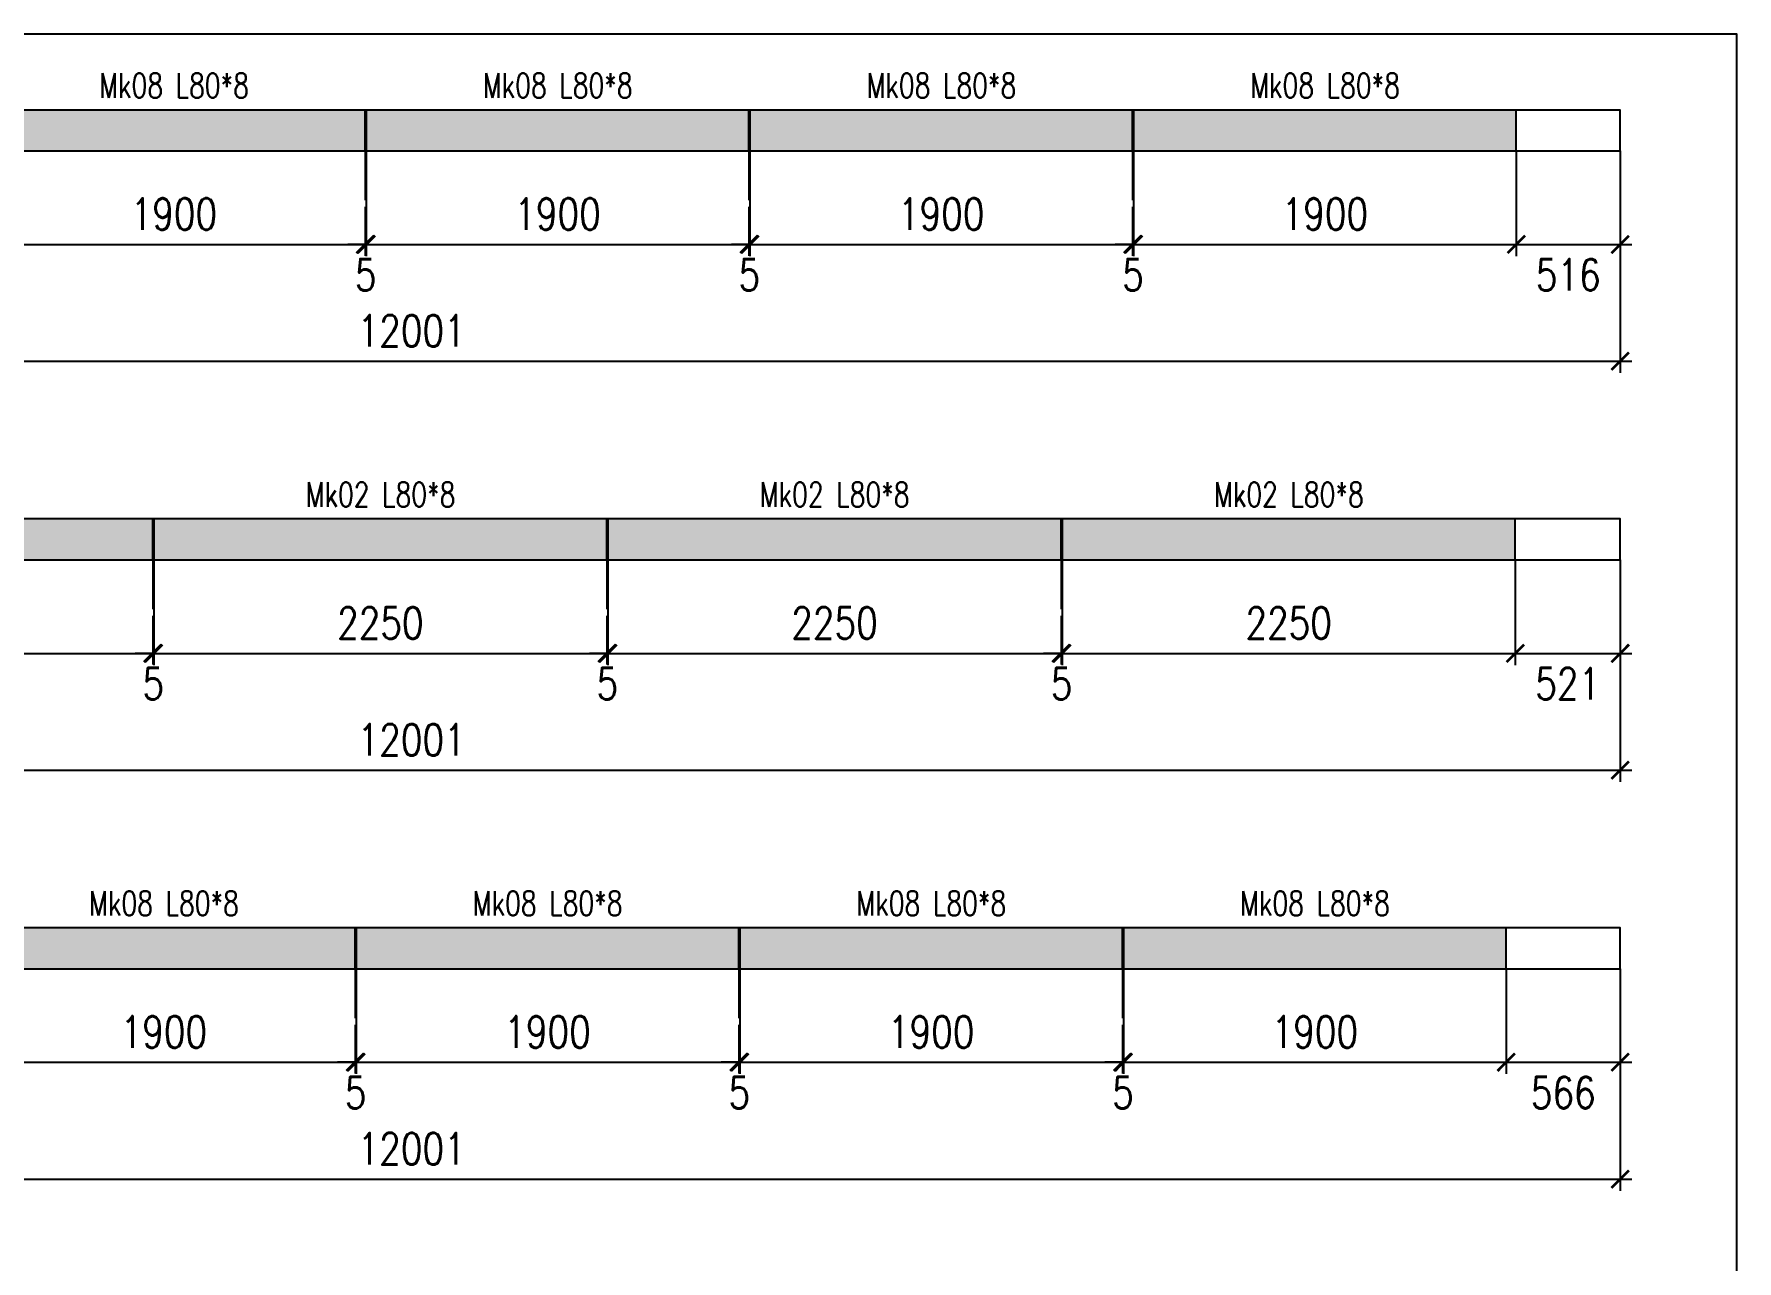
# Model space of a CAD drawing. Header units: millimetres. Extents: x -56 to 421004, y -1 to 91234.
# Drawn here: x 176852 to 185307, y 59637 to 65725 of the extents above; entities that cross this region are included whole.
import ezdxf
from ezdxf.enums import TextEntityAlignment as Align

# ---------------------------------------------------------------- set-up
doc = ezdxf.new("R2010")
doc.units = ezdxf.units.MM
doc.styles.add('EasyCutStyle', font='romans.shx', dxfattribs={"width": 0.8})
doc.styles.add('EasyCutStyleOptimezeBars', font='Romans.shx', dxfattribs={"width": 0.8})
doc.dimstyles.new('EasyCutDimOptimezeBars', dxfattribs={"dimscale": 57.971, "dimtxt": 2.7, "dimasz": 1.5, "dimexe": 1, "dimexo": 0, "dimgap": 1.25, "dimtad": 1, "dimdec": 1, "dimrnd": 0.5, "dimzin": 12, "dimdsep": 46, "dimtxsty": 'EasyCutStyleOptimezeBars', "dimblk": 'ARCHTICK', "dimblk1": 'ARCHTICK', "dimblk2": 'ARCHTICK', "dimcen": 1, "dimdle": 1, "dimclrd": 1, "dimclre": 1, "dimclrt": 3, "dimadec": 3, "dimazin": 0, "dimtfac": 1, "dimtdec": 1, "dimtix": 1, "dimtmove": 0, "dimatfit": 3, "dimfxl": 1, "dimtfill": 1, "dimtolj": 1, "dimtzin": 0, "dimarcsym": 0})

# ---------------------------------------------------------------- blocks, each defined once
blk = doc.blocks.new('_ArchTick')
at = {"color": 0, "linetype": 'ByBlock', "const_width": 0.15}
blk.add_lwpolyline([(-0.5, -0.5), (0.5, 0.5)], dxfattribs=at)
blk = doc.blocks.new('*D1101')
at = {"color": 1, "lineweight": -2}
for p, q in [((176596.3, 65144.9), (176596.3, 64623.1)), ((178496.3, 65144.9), (178496.3, 64623.1)), ((176538.3, 64681.1), (178554.2, 64681.1))]:
    blk.add_line(p, q, dxfattribs=at)
at = {"layer": 'Defpoints', "color": 0}
for p in [(176596.3, 65144.9), (178496.3, 65144.9), (178496.3, 64681.1)]:
    blk.add_point(p, dxfattribs=at)
at = {"color": 1, "lineweight": -2, "xscale": 86.9637, "yscale": 86.9637, "zscale": 86.9637, "rotation": 180}
blk.add_blockref('_ArchTick', (176596.3, 64681.1), dxfattribs=at)
at = {"color": 1, "lineweight": -2, "xscale": 86.9637, "yscale": 86.9637, "zscale": 86.9637}
blk.add_blockref('_ArchTick', (178496.3, 64681.1), dxfattribs=at)
at = {"color": 3, "insert": (177546.3, 64831.8), "char_height": 156.53, "attachment_point": 5, "style": 'EasyCutStyleOptimezeBars', "bg_fill": 3, "box_fill_scale": 1.1, "bg_fill_color": 256, "bg_fill_true_color": 13158600, "bg_fill_transparency": 4837208}
blk.add_mtext('\\A1;1900', dxfattribs=at)
blk = doc.blocks.new('*D1102')
at = {"color": 1, "lineweight": -2}
for p, q in [((178496.3, 65144.9), (178496.3, 64623.1)), ((178501.3, 65144.9), (178501.3, 64623.1)), ((178496.3, 64681.1), (178409.3, 64681.1)), ((178496.3, 64681.1), (178501.3, 64681.1)), ((178501.3, 64681.1), (178588.2, 64681.1))]:
    blk.add_line(p, q, dxfattribs=at)
at = {"layer": 'Defpoints', "color": 0}
for p in [(178496.3, 65144.9), (178501.3, 65144.9), (178501.3, 64681.1)]:
    blk.add_point(p, dxfattribs=at)
at = {"color": 1, "lineweight": -2, "xscale": 86.9637, "yscale": 86.9637, "zscale": 86.9637}
blk.add_blockref('_ArchTick', (178496.3, 64681.1), dxfattribs=at)
at = {"color": 1, "lineweight": -2, "xscale": 86.9637, "yscale": 86.9637, "zscale": 86.9637, "rotation": 180}
blk.add_blockref('_ArchTick', (178501.3, 64681.1), dxfattribs=at)
at = {"color": 3, "char_height": 156.53, "attachment_point": 5, "style": 'EasyCutStyleOptimezeBars', "bg_fill": 3, "box_fill_scale": 1.1, "bg_fill_color": 256, "bg_fill_true_color": 13158600}
for s, insert, bg_fill_transparency in [('\\A1;', (178498.8, 64884), 245840), ('\\A1;5', (178498.8, 64530.3), 245776)]:
    blk.add_mtext(s, dxfattribs=dict(at, insert=insert, bg_fill_transparency=bg_fill_transparency))
blk = doc.blocks.new('*D1103')
at = {"color": 1, "lineweight": -2}
for p, q in [((178501.3, 65144.9), (178501.3, 64623.1)), ((180401.3, 65144.9), (180401.3, 64623.1)), ((178443.3, 64681.1), (180459.2, 64681.1))]:
    blk.add_line(p, q, dxfattribs=at)
at = {"layer": 'Defpoints', "color": 0}
for p in [(178501.3, 65144.9), (180401.3, 65144.9), (180401.3, 64681.1)]:
    blk.add_point(p, dxfattribs=at)
at = {"color": 1, "lineweight": -2, "xscale": 86.9637, "yscale": 86.9637, "zscale": 86.9637, "rotation": 180}
blk.add_blockref('_ArchTick', (178501.3, 64681.1), dxfattribs=at)
at = {"color": 1, "lineweight": -2, "xscale": 86.9637, "yscale": 86.9637, "zscale": 86.9637}
blk.add_blockref('_ArchTick', (180401.3, 64681.1), dxfattribs=at)
at = {"color": 3, "insert": (179451.3, 64831.8), "char_height": 156.53, "attachment_point": 5, "style": 'EasyCutStyleOptimezeBars', "bg_fill": 3, "box_fill_scale": 1.1, "bg_fill_color": 256, "bg_fill_true_color": 13158600, "bg_fill_transparency": 0}
blk.add_mtext('\\A1;1900', dxfattribs=at)
blk = doc.blocks.new('*D1104')
at = {"color": 1, "lineweight": -2}
for p, q in [((180401.3, 65144.9), (180401.3, 64623.1)), ((180406.3, 65144.9), (180406.3, 64623.1)), ((180401.3, 64681.1), (180314.3, 64681.1)), ((180401.3, 64681.1), (180406.3, 64681.1)), ((180406.3, 64681.1), (180493.2, 64681.1))]:
    blk.add_line(p, q, dxfattribs=at)
at = {"layer": 'Defpoints', "color": 0}
for p in [(180401.3, 65144.9), (180406.3, 65144.9), (180406.3, 64681.1)]:
    blk.add_point(p, dxfattribs=at)
at = {"color": 1, "lineweight": -2, "xscale": 86.9637, "yscale": 86.9637, "zscale": 86.9637}
blk.add_blockref('_ArchTick', (180401.3, 64681.1), dxfattribs=at)
at = {"color": 1, "lineweight": -2, "xscale": 86.9637, "yscale": 86.9637, "zscale": 86.9637, "rotation": 180}
blk.add_blockref('_ArchTick', (180406.3, 64681.1), dxfattribs=at)
at = {"color": 3, "char_height": 156.53, "attachment_point": 5, "style": 'EasyCutStyleOptimezeBars', "bg_fill": 3, "box_fill_scale": 1.1, "bg_fill_color": 256, "bg_fill_true_color": 13158600}
for s, insert, bg_fill_transparency in [('\\A1;', (180403.8, 64884), 10818644), ('\\A1;5', (180403.8, 64530.3), 0)]:
    blk.add_mtext(s, dxfattribs=dict(at, insert=insert, bg_fill_transparency=bg_fill_transparency))
blk = doc.blocks.new('*D1105')
at = {"color": 1, "lineweight": -2}
for p, q in [((180406.3, 65144.9), (180406.3, 64623.1)), ((182306.3, 65144.9), (182306.3, 64623.1)), ((180348.3, 64681.1), (182364.2, 64681.1))]:
    blk.add_line(p, q, dxfattribs=at)
at = {"layer": 'Defpoints', "color": 0}
for p in [(180406.3, 65144.9), (182306.3, 65144.9), (182306.3, 64681.1)]:
    blk.add_point(p, dxfattribs=at)
at = {"color": 1, "lineweight": -2, "xscale": 86.9637, "yscale": 86.9637, "zscale": 86.9637, "rotation": 180}
blk.add_blockref('_ArchTick', (180406.3, 64681.1), dxfattribs=at)
at = {"color": 1, "lineweight": -2, "xscale": 86.9637, "yscale": 86.9637, "zscale": 86.9637}
blk.add_blockref('_ArchTick', (182306.3, 64681.1), dxfattribs=at)
at = {"color": 3, "insert": (181356.3, 64831.8), "char_height": 156.53, "attachment_point": 5, "style": 'EasyCutStyleOptimezeBars', "bg_fill": 3, "box_fill_scale": 1.1, "bg_fill_color": 256, "bg_fill_true_color": 13158600, "bg_fill_transparency": 4837208}
blk.add_mtext('\\A1;1900', dxfattribs=at)
blk = doc.blocks.new('*D1106')
at = {"color": 1, "lineweight": -2}
for p, q in [((182306.3, 65144.9), (182306.3, 64623.1)), ((182311.3, 65144.9), (182311.3, 64623.1)), ((182306.3, 64681.1), (182219.3, 64681.1)), ((182306.3, 64681.1), (182311.3, 64681.1)), ((182311.3, 64681.1), (182398.2, 64681.1))]:
    blk.add_line(p, q, dxfattribs=at)
at = {"layer": 'Defpoints', "color": 0}
for p in [(182306.3, 65144.9), (182311.3, 65144.9), (182311.3, 64681.1)]:
    blk.add_point(p, dxfattribs=at)
at = {"color": 1, "lineweight": -2, "xscale": 86.9637, "yscale": 86.9637, "zscale": 86.9637}
blk.add_blockref('_ArchTick', (182306.3, 64681.1), dxfattribs=at)
at = {"color": 1, "lineweight": -2, "xscale": 86.9637, "yscale": 86.9637, "zscale": 86.9637, "rotation": 180}
blk.add_blockref('_ArchTick', (182311.3, 64681.1), dxfattribs=at)
at = {"color": 3, "char_height": 156.53, "attachment_point": 5, "style": 'EasyCutStyleOptimezeBars', "bg_fill": 3, "box_fill_scale": 1.1, "bg_fill_color": 256, "bg_fill_true_color": 13158600}
for s, insert, bg_fill_transparency in [('\\A1;', (182308.8, 64884), 278608), ('\\A1;5', (182308.8, 64530.3), 278544)]:
    blk.add_mtext(s, dxfattribs=dict(at, insert=insert, bg_fill_transparency=bg_fill_transparency))
blk = doc.blocks.new('*D1107')
at = {"color": 1, "lineweight": -2}
for p, q in [((182311.3, 65144.9), (182311.3, 64623.1)), ((184211.3, 65144.9), (184211.3, 64623.1)), ((182253.3, 64681.1), (184269.2, 64681.1))]:
    blk.add_line(p, q, dxfattribs=at)
at = {"layer": 'Defpoints', "color": 0}
for p in [(182311.3, 65144.9), (184211.3, 65144.9), (184211.3, 64681.1)]:
    blk.add_point(p, dxfattribs=at)
at = {"color": 1, "lineweight": -2, "xscale": 86.9637, "yscale": 86.9637, "zscale": 86.9637, "rotation": 180}
blk.add_blockref('_ArchTick', (182311.3, 64681.1), dxfattribs=at)
at = {"color": 1, "lineweight": -2, "xscale": 86.9637, "yscale": 86.9637, "zscale": 86.9637}
blk.add_blockref('_ArchTick', (184211.3, 64681.1), dxfattribs=at)
at = {"color": 3, "insert": (183261.3, 64831.8), "char_height": 156.53, "attachment_point": 5, "style": 'EasyCutStyleOptimezeBars', "bg_fill": 3, "box_fill_scale": 1.1, "bg_fill_color": 256, "bg_fill_true_color": 13158600, "bg_fill_transparency": 0}
blk.add_mtext('\\A1;1900', dxfattribs=at)
blk = doc.blocks.new('*D1108')
at = {"color": 1, "lineweight": -2}
for p, q in [((184211.3, 65144.9), (184211.3, 64623.1)), ((184727.3, 65144.9), (184727.3, 64623.1)), ((184153.3, 64681.1), (184785.2, 64681.1))]:
    blk.add_line(p, q, dxfattribs=at)
at = {"layer": 'Defpoints', "color": 0}
for p in [(184211.3, 65144.9), (184727.3, 65144.9), (184727.3, 64681.1)]:
    blk.add_point(p, dxfattribs=at)
at = {"color": 1, "lineweight": -2, "xscale": 86.9637, "yscale": 86.9637, "zscale": 86.9637, "rotation": 180}
blk.add_blockref('_ArchTick', (184211.3, 64681.1), dxfattribs=at)
at = {"color": 1, "lineweight": -2, "xscale": 86.9637, "yscale": 86.9637, "zscale": 86.9637}
blk.add_blockref('_ArchTick', (184727.3, 64681.1), dxfattribs=at)
at = {"color": 3, "insert": (184469.3, 64884), "char_height": 156.53, "attachment_point": 5, "style": 'EasyCutStyleOptimezeBars', "bg_fill": 3, "box_fill_scale": 1.1, "bg_fill_color": 256, "bg_fill_true_color": 13158600, "bg_fill_transparency": 296992}
blk.add_mtext('\\A1;', dxfattribs=at)
at = {"color": 3, "insert": (184469.3, 64530.3), "char_height": 156.53, "attachment_point": 5, "style": 'EasyCutStyleOptimezeBars', "bg_fill": 3, "box_fill_scale": 1.1, "bg_fill_color": 256, "bg_fill_true_color": 13158600, "bg_fill_transparency": 10819160}
blk.add_mtext('\\A1;516', dxfattribs=at)
blk = doc.blocks.new('*D1109')
at = {"color": 1, "lineweight": -2}
for p, q in [((172726.3, 65144.9), (172726.3, 64043.3)), ((184727.3, 65144.9), (184727.3, 64043.3)), ((172668.3, 64101.3), (184785.2, 64101.3))]:
    blk.add_line(p, q, dxfattribs=at)
at = {"layer": 'Defpoints', "color": 0}
for p in [(172726.3, 65144.9), (184727.3, 65144.9), (184727.3, 64101.3)]:
    blk.add_point(p, dxfattribs=at)
at = {"color": 1, "lineweight": -2, "xscale": 86.9637, "yscale": 86.9637, "zscale": 86.9637, "rotation": 180}
blk.add_blockref('_ArchTick', (172726.3, 64101.3), dxfattribs=at)
at = {"color": 1, "lineweight": -2, "xscale": 86.9637, "yscale": 86.9637, "zscale": 86.9637}
blk.add_blockref('_ArchTick', (184727.3, 64101.3), dxfattribs=at)
at = {"color": 3, "insert": (178726.8, 64252), "char_height": 156.53, "attachment_point": 5, "style": 'EasyCutStyleOptimezeBars', "bg_fill": 3, "box_fill_scale": 1.1, "bg_fill_color": 256, "bg_fill_true_color": 13158600, "bg_fill_transparency": 344016}
blk.add_mtext('\\A1;12001', dxfattribs=at)
blk = doc.blocks.new('*D1113')
at = {"color": 1, "lineweight": -2}
for p, q in [((175091.3, 63115.7), (175091.3, 62593.9)), ((177441.3, 63115.7), (177441.3, 62593.9)), ((175033.3, 62651.9), (177499.2, 62651.9))]:
    blk.add_line(p, q, dxfattribs=at)
at = {"layer": 'Defpoints', "color": 0}
for p in [(175091.3, 63115.7), (177441.3, 63115.7), (177441.3, 62651.9)]:
    blk.add_point(p, dxfattribs=at)
at = {"color": 1, "lineweight": -2, "xscale": 86.9637, "yscale": 86.9637, "zscale": 86.9637, "rotation": 180}
blk.add_blockref('_ArchTick', (175091.3, 62651.9), dxfattribs=at)
at = {"color": 1, "lineweight": -2, "xscale": 86.9637, "yscale": 86.9637, "zscale": 86.9637}
blk.add_blockref('_ArchTick', (177441.3, 62651.9), dxfattribs=at)
at = {"color": 3, "insert": (176266.3, 62802.6), "char_height": 156.53, "attachment_point": 5, "style": 'EasyCutStyleOptimezeBars', "bg_fill": 3, "box_fill_scale": 1.1, "bg_fill_color": 256, "bg_fill_true_color": 13158600, "bg_fill_transparency": 4837208}
blk.add_mtext('\\A1;2350', dxfattribs=at)
blk = doc.blocks.new('*D1114')
at = {"color": 1, "lineweight": -2}
for p, q in [((177441.3, 63115.7), (177441.3, 62593.9)), ((177446.3, 63115.7), (177446.3, 62593.9)), ((177441.3, 62651.9), (177354.3, 62651.9)), ((177441.3, 62651.9), (177446.3, 62651.9)), ((177446.3, 62651.9), (177533.2, 62651.9))]:
    blk.add_line(p, q, dxfattribs=at)
at = {"layer": 'Defpoints', "color": 0}
for p in [(177441.3, 63115.7), (177446.3, 63115.7), (177446.3, 62651.9)]:
    blk.add_point(p, dxfattribs=at)
at = {"color": 1, "lineweight": -2, "xscale": 86.9637, "yscale": 86.9637, "zscale": 86.9637}
blk.add_blockref('_ArchTick', (177441.3, 62651.9), dxfattribs=at)
at = {"color": 1, "lineweight": -2, "xscale": 86.9637, "yscale": 86.9637, "zscale": 86.9637, "rotation": 180}
blk.add_blockref('_ArchTick', (177446.3, 62651.9), dxfattribs=at)
at = {"color": 3, "char_height": 156.53, "attachment_point": 5, "style": 'EasyCutStyleOptimezeBars', "bg_fill": 3, "box_fill_scale": 1.1, "bg_fill_color": 256, "bg_fill_true_color": 13158600}
for s, insert, bg_fill_transparency in [('\\A1;', (177443.8, 62854.8), 10825352), ('\\A1;5', (177443.8, 62501.2), 0)]:
    blk.add_mtext(s, dxfattribs=dict(at, insert=insert, bg_fill_transparency=bg_fill_transparency))
blk = doc.blocks.new('*D1115')
at = {"color": 1, "lineweight": -2}
for p, q in [((177446.3, 63115.7), (177446.3, 62593.9)), ((179696.3, 63115.7), (179696.3, 62593.9)), ((177388.3, 62651.9), (179754.2, 62651.9))]:
    blk.add_line(p, q, dxfattribs=at)
at = {"layer": 'Defpoints', "color": 0}
for p in [(177446.3, 63115.7), (179696.3, 63115.7), (179696.3, 62651.9)]:
    blk.add_point(p, dxfattribs=at)
at = {"color": 1, "lineweight": -2, "xscale": 86.9637, "yscale": 86.9637, "zscale": 86.9637, "rotation": 180}
blk.add_blockref('_ArchTick', (177446.3, 62651.9), dxfattribs=at)
at = {"color": 1, "lineweight": -2, "xscale": 86.9637, "yscale": 86.9637, "zscale": 86.9637}
blk.add_blockref('_ArchTick', (179696.3, 62651.9), dxfattribs=at)
at = {"color": 3, "insert": (178571.3, 62802.6), "char_height": 156.53, "attachment_point": 5, "style": 'EasyCutStyleOptimezeBars', "bg_fill": 3, "box_fill_scale": 1.1, "bg_fill_color": 256, "bg_fill_true_color": 13158600, "bg_fill_transparency": 3562700}
blk.add_mtext('\\A1;2250', dxfattribs=at)
blk = doc.blocks.new('*D1116')
at = {"color": 1, "lineweight": -2}
for p, q in [((179696.3, 63115.7), (179696.3, 62593.9)), ((179701.3, 63115.7), (179701.3, 62593.9)), ((179696.3, 62651.9), (179609.3, 62651.9)), ((179696.3, 62651.9), (179701.3, 62651.9)), ((179701.3, 62651.9), (179788.2, 62651.9))]:
    blk.add_line(p, q, dxfattribs=at)
at = {"layer": 'Defpoints', "color": 0}
for p in [(179696.3, 63115.7), (179701.3, 63115.7), (179701.3, 62651.9)]:
    blk.add_point(p, dxfattribs=at)
at = {"color": 1, "lineweight": -2, "xscale": 86.9637, "yscale": 86.9637, "zscale": 86.9637}
blk.add_blockref('_ArchTick', (179696.3, 62651.9), dxfattribs=at)
at = {"color": 1, "lineweight": -2, "xscale": 86.9637, "yscale": 86.9637, "zscale": 86.9637, "rotation": 180}
blk.add_blockref('_ArchTick', (179701.3, 62651.9), dxfattribs=at)
at = {"color": 3, "char_height": 156.53, "attachment_point": 5, "style": 'EasyCutStyleOptimezeBars', "bg_fill": 3, "box_fill_scale": 1.1, "bg_fill_color": 256, "bg_fill_true_color": 13158600}
for s, insert, bg_fill_transparency in [('\\A1;', (179698.8, 62854.8), 704576), ('\\A1;5', (179698.8, 62501.2), 707616)]:
    blk.add_mtext(s, dxfattribs=dict(at, insert=insert, bg_fill_transparency=bg_fill_transparency))
blk = doc.blocks.new('*D1117')
at = {"color": 1, "lineweight": -2}
for p, q in [((179701.3, 63115.7), (179701.3, 62593.9)), ((181951.3, 63115.7), (181951.3, 62593.9)), ((179643.3, 62651.9), (182009.2, 62651.9))]:
    blk.add_line(p, q, dxfattribs=at)
at = {"layer": 'Defpoints', "color": 0}
for p in [(179701.3, 63115.7), (181951.3, 63115.7), (181951.3, 62651.9)]:
    blk.add_point(p, dxfattribs=at)
at = {"color": 1, "lineweight": -2, "xscale": 86.9637, "yscale": 86.9637, "zscale": 86.9637, "rotation": 180}
blk.add_blockref('_ArchTick', (179701.3, 62651.9), dxfattribs=at)
at = {"color": 1, "lineweight": -2, "xscale": 86.9637, "yscale": 86.9637, "zscale": 86.9637}
blk.add_blockref('_ArchTick', (181951.3, 62651.9), dxfattribs=at)
at = {"color": 3, "insert": (180826.3, 62802.6), "char_height": 156.53, "attachment_point": 5, "style": 'EasyCutStyleOptimezeBars', "bg_fill": 3, "box_fill_scale": 1.1, "bg_fill_color": 256, "bg_fill_true_color": 13158600, "bg_fill_transparency": 0}
blk.add_mtext('\\A1;2250', dxfattribs=at)
blk = doc.blocks.new('*D1118')
at = {"color": 1, "lineweight": -2}
for p, q in [((181951.3, 63115.7), (181951.3, 62593.9)), ((181956.3, 63115.7), (181956.3, 62593.9)), ((181951.3, 62651.9), (181864.3, 62651.9)), ((181951.3, 62651.9), (181956.3, 62651.9)), ((181956.3, 62651.9), (182043.2, 62651.9))]:
    blk.add_line(p, q, dxfattribs=at)
at = {"layer": 'Defpoints', "color": 0}
for p in [(181951.3, 63115.7), (181956.3, 63115.7), (181956.3, 62651.9)]:
    blk.add_point(p, dxfattribs=at)
at = {"color": 1, "lineweight": -2, "xscale": 86.9637, "yscale": 86.9637, "zscale": 86.9637}
blk.add_blockref('_ArchTick', (181951.3, 62651.9), dxfattribs=at)
at = {"color": 1, "lineweight": -2, "xscale": 86.9637, "yscale": 86.9637, "zscale": 86.9637, "rotation": 180}
blk.add_blockref('_ArchTick', (181956.3, 62651.9), dxfattribs=at)
at = {"color": 3, "char_height": 156.53, "attachment_point": 5, "style": 'EasyCutStyleOptimezeBars', "bg_fill": 3, "box_fill_scale": 1.1, "bg_fill_color": 256, "bg_fill_true_color": 13158600}
for s, insert, bg_fill_transparency in [('\\A1;', (181953.8, 62854.8), 10825868), ('\\A1;5', (181953.8, 62501.2), 0)]:
    blk.add_mtext(s, dxfattribs=dict(at, insert=insert, bg_fill_transparency=bg_fill_transparency))
blk = doc.blocks.new('*D1119')
at = {"color": 1, "lineweight": -2}
for p, q in [((181956.3, 63115.7), (181956.3, 62593.9)), ((184206.3, 63115.7), (184206.3, 62593.9)), ((181898.3, 62651.9), (184264.2, 62651.9))]:
    blk.add_line(p, q, dxfattribs=at)
at = {"layer": 'Defpoints', "color": 0}
for p in [(181956.3, 63115.7), (184206.3, 63115.7), (184206.3, 62651.9)]:
    blk.add_point(p, dxfattribs=at)
at = {"color": 1, "lineweight": -2, "xscale": 86.9637, "yscale": 86.9637, "zscale": 86.9637, "rotation": 180}
blk.add_blockref('_ArchTick', (181956.3, 62651.9), dxfattribs=at)
at = {"color": 1, "lineweight": -2, "xscale": 86.9637, "yscale": 86.9637, "zscale": 86.9637}
blk.add_blockref('_ArchTick', (184206.3, 62651.9), dxfattribs=at)
at = {"color": 3, "insert": (183081.3, 62802.6), "char_height": 156.53, "attachment_point": 5, "style": 'EasyCutStyleOptimezeBars', "bg_fill": 3, "box_fill_scale": 1.1, "bg_fill_color": 256, "bg_fill_true_color": 13158600, "bg_fill_transparency": 3562700}
blk.add_mtext('\\A1;2250', dxfattribs=at)
blk = doc.blocks.new('*D1120')
at = {"color": 1, "lineweight": -2}
for p, q in [((184206.3, 63115.7), (184206.3, 62593.9)), ((184727.3, 63115.7), (184727.3, 62593.9)), ((184148.3, 62651.9), (184785.2, 62651.9))]:
    blk.add_line(p, q, dxfattribs=at)
at = {"layer": 'Defpoints', "color": 0}
for p in [(184206.3, 63115.7), (184727.3, 63115.7), (184727.3, 62651.9)]:
    blk.add_point(p, dxfattribs=at)
at = {"color": 1, "lineweight": -2, "xscale": 86.9637, "yscale": 86.9637, "zscale": 86.9637, "rotation": 180}
blk.add_blockref('_ArchTick', (184206.3, 62651.9), dxfattribs=at)
at = {"color": 1, "lineweight": -2, "xscale": 86.9637, "yscale": 86.9637, "zscale": 86.9637}
blk.add_blockref('_ArchTick', (184727.3, 62651.9), dxfattribs=at)
at = {"color": 3, "insert": (184466.8, 62854.8), "char_height": 156.53, "attachment_point": 5, "style": 'EasyCutStyleOptimezeBars', "bg_fill": 3, "box_fill_scale": 1.1, "bg_fill_color": 256, "bg_fill_true_color": 13158600, "bg_fill_transparency": 0}
blk.add_mtext('\\A1;', dxfattribs=at)
at = {"color": 3, "insert": (184466.8, 62501.2), "char_height": 156.53, "attachment_point": 5, "style": 'EasyCutStyleOptimezeBars', "bg_fill": 3, "box_fill_scale": 1.1, "bg_fill_color": 256, "bg_fill_true_color": 13158600, "bg_fill_transparency": 737312}
blk.add_mtext('\\A1;521', dxfattribs=at)
blk = doc.blocks.new('*D1121')
at = {"color": 1, "lineweight": -2}
for p, q in [((172726.3, 63115.7), (172726.3, 62014.2)), ((184727.3, 63115.7), (184727.3, 62014.2)), ((172668.3, 62072.2), (184785.2, 62072.2))]:
    blk.add_line(p, q, dxfattribs=at)
at = {"layer": 'Defpoints', "color": 0}
for p in [(172726.3, 63115.7), (184727.3, 63115.7), (184727.3, 62072.2)]:
    blk.add_point(p, dxfattribs=at)
at = {"color": 1, "lineweight": -2, "xscale": 86.9637, "yscale": 86.9637, "zscale": 86.9637, "rotation": 180}
blk.add_blockref('_ArchTick', (172726.3, 62072.2), dxfattribs=at)
at = {"color": 1, "lineweight": -2, "xscale": 86.9637, "yscale": 86.9637, "zscale": 86.9637}
blk.add_blockref('_ArchTick', (184727.3, 62072.2), dxfattribs=at)
at = {"color": 3, "insert": (178726.8, 62222.9), "char_height": 156.53, "attachment_point": 5, "style": 'EasyCutStyleOptimezeBars', "bg_fill": 3, "box_fill_scale": 1.1, "bg_fill_color": 256, "bg_fill_true_color": 13158600, "bg_fill_transparency": 778384}
blk.add_mtext('\\A1;12001', dxfattribs=at)
blk = doc.blocks.new('*D1127')
at = {"color": 1, "lineweight": -2}
for p, q in [((176546.3, 61086.6), (176546.3, 60564.8)), ((178446.3, 61086.6), (178446.3, 60564.8)), ((176488.3, 60622.8), (178504.2, 60622.8))]:
    blk.add_line(p, q, dxfattribs=at)
at = {"layer": 'Defpoints', "color": 0}
for p in [(176546.3, 61086.6), (178446.3, 61086.6), (178446.3, 60622.8)]:
    blk.add_point(p, dxfattribs=at)
at = {"color": 1, "lineweight": -2, "xscale": 86.9637, "yscale": 86.9637, "zscale": 86.9637, "rotation": 180}
blk.add_blockref('_ArchTick', (176546.3, 60622.8), dxfattribs=at)
at = {"color": 1, "lineweight": -2, "xscale": 86.9637, "yscale": 86.9637, "zscale": 86.9637}
blk.add_blockref('_ArchTick', (178446.3, 60622.8), dxfattribs=at)
at = {"color": 3, "insert": (177496.3, 60773.5), "char_height": 156.53, "attachment_point": 5, "style": 'EasyCutStyleOptimezeBars', "bg_fill": 3, "box_fill_scale": 1.1, "bg_fill_color": 256, "bg_fill_true_color": 13158600, "bg_fill_transparency": 10833944}
blk.add_mtext('\\A1;1900', dxfattribs=at)
blk = doc.blocks.new('*D1128')
at = {"color": 1, "lineweight": -2}
for p, q in [((178446.3, 61086.6), (178446.3, 60564.8)), ((178451.3, 61086.6), (178451.3, 60564.8)), ((178446.3, 60622.8), (178359.3, 60622.8)), ((178446.3, 60622.8), (178451.3, 60622.8)), ((178451.3, 60622.8), (178538.2, 60622.8))]:
    blk.add_line(p, q, dxfattribs=at)
at = {"layer": 'Defpoints', "color": 0}
for p in [(178446.3, 61086.6), (178451.3, 61086.6), (178451.3, 60622.8)]:
    blk.add_point(p, dxfattribs=at)
at = {"color": 1, "lineweight": -2, "xscale": 86.9637, "yscale": 86.9637, "zscale": 86.9637}
blk.add_blockref('_ArchTick', (178446.3, 60622.8), dxfattribs=at)
at = {"color": 1, "lineweight": -2, "xscale": 86.9637, "yscale": 86.9637, "zscale": 86.9637, "rotation": 180}
blk.add_blockref('_ArchTick', (178451.3, 60622.8), dxfattribs=at)
at = {"color": 3, "char_height": 156.53, "attachment_point": 5, "style": 'EasyCutStyleOptimezeBars', "bg_fill": 3, "box_fill_scale": 1.1, "bg_fill_color": 256, "bg_fill_true_color": 13158600, "bg_fill_transparency": 0}
for s, insert in [('\\A1;', (178448.8, 60825.7)), ('\\A1;5', (178448.8, 60472))]:
    blk.add_mtext(s, dxfattribs=dict(at, insert=insert))
blk = doc.blocks.new('*D1129')
at = {"color": 1, "lineweight": -2}
for p, q in [((178451.3, 61086.6), (178451.3, 60564.8)), ((180351.3, 61086.6), (180351.3, 60564.8)), ((178393.3, 60622.8), (180409.2, 60622.8))]:
    blk.add_line(p, q, dxfattribs=at)
at = {"layer": 'Defpoints', "color": 0}
for p in [(178451.3, 61086.6), (180351.3, 61086.6), (180351.3, 60622.8)]:
    blk.add_point(p, dxfattribs=at)
at = {"color": 1, "lineweight": -2, "xscale": 86.9637, "yscale": 86.9637, "zscale": 86.9637, "rotation": 180}
blk.add_blockref('_ArchTick', (178451.3, 60622.8), dxfattribs=at)
at = {"color": 1, "lineweight": -2, "xscale": 86.9637, "yscale": 86.9637, "zscale": 86.9637}
blk.add_blockref('_ArchTick', (180351.3, 60622.8), dxfattribs=at)
at = {"color": 3, "insert": (179401.3, 60773.5), "char_height": 156.53, "attachment_point": 5, "style": 'EasyCutStyleOptimezeBars', "bg_fill": 3, "box_fill_scale": 1.1, "bg_fill_color": 256, "bg_fill_true_color": 13158600, "bg_fill_transparency": 0}
blk.add_mtext('\\A1;1900', dxfattribs=at)
blk = doc.blocks.new('*D1130')
at = {"color": 1, "lineweight": -2}
for p, q in [((180351.3, 61086.6), (180351.3, 60564.8)), ((180356.3, 61086.6), (180356.3, 60564.8)), ((180351.3, 60622.8), (180264.3, 60622.8)), ((180351.3, 60622.8), (180356.3, 60622.8)), ((180356.3, 60622.8), (180443.2, 60622.8))]:
    blk.add_line(p, q, dxfattribs=at)
at = {"layer": 'Defpoints', "color": 0}
for p in [(180351.3, 61086.6), (180356.3, 61086.6), (180356.3, 60622.8)]:
    blk.add_point(p, dxfattribs=at)
at = {"color": 1, "lineweight": -2, "xscale": 86.9637, "yscale": 86.9637, "zscale": 86.9637}
blk.add_blockref('_ArchTick', (180351.3, 60622.8), dxfattribs=at)
at = {"color": 1, "lineweight": -2, "xscale": 86.9637, "yscale": 86.9637, "zscale": 86.9637, "rotation": 180}
blk.add_blockref('_ArchTick', (180356.3, 60622.8), dxfattribs=at)
at = {"color": 3, "char_height": 156.53, "attachment_point": 5, "style": 'EasyCutStyleOptimezeBars', "bg_fill": 3, "box_fill_scale": 1.1, "bg_fill_color": 256, "bg_fill_true_color": 13158600}
for s, insert, bg_fill_transparency in [('\\A1;', (180353.8, 60825.7), 10834460), ('\\A1;5', (180353.8, 60472), 0)]:
    blk.add_mtext(s, dxfattribs=dict(at, insert=insert, bg_fill_transparency=bg_fill_transparency))
blk = doc.blocks.new('*D1131')
at = {"color": 1, "lineweight": -2}
for p, q in [((180356.3, 61086.6), (180356.3, 60564.8)), ((182256.3, 61086.6), (182256.3, 60564.8)), ((180298.3, 60622.8), (182314.2, 60622.8))]:
    blk.add_line(p, q, dxfattribs=at)
at = {"layer": 'Defpoints', "color": 0}
for p in [(180356.3, 61086.6), (182256.3, 61086.6), (182256.3, 60622.8)]:
    blk.add_point(p, dxfattribs=at)
at = {"color": 1, "lineweight": -2, "xscale": 86.9637, "yscale": 86.9637, "zscale": 86.9637, "rotation": 180}
blk.add_blockref('_ArchTick', (180356.3, 60622.8), dxfattribs=at)
at = {"color": 1, "lineweight": -2, "xscale": 86.9637, "yscale": 86.9637, "zscale": 86.9637}
blk.add_blockref('_ArchTick', (182256.3, 60622.8), dxfattribs=at)
at = {"color": 3, "insert": (181306.3, 60773.5), "char_height": 156.53, "attachment_point": 5, "style": 'EasyCutStyleOptimezeBars', "bg_fill": 3, "box_fill_scale": 1.1, "bg_fill_color": 256, "bg_fill_true_color": 13158600, "bg_fill_transparency": 4837208}
blk.add_mtext('\\A1;1900', dxfattribs=at)
blk = doc.blocks.new('*D1132')
at = {"color": 1, "lineweight": -2}
for p, q in [((182256.3, 61086.6), (182256.3, 60564.8)), ((182261.3, 61086.6), (182261.3, 60564.8)), ((182256.3, 60622.8), (182169.3, 60622.8)), ((182256.3, 60622.8), (182261.3, 60622.8)), ((182261.3, 60622.8), (182348.2, 60622.8))]:
    blk.add_line(p, q, dxfattribs=at)
at = {"layer": 'Defpoints', "color": 0}
for p in [(182256.3, 61086.6), (182261.3, 61086.6), (182261.3, 60622.8)]:
    blk.add_point(p, dxfattribs=at)
at = {"color": 1, "lineweight": -2, "xscale": 86.9637, "yscale": 86.9637, "zscale": 86.9637}
blk.add_blockref('_ArchTick', (182256.3, 60622.8), dxfattribs=at)
at = {"color": 1, "lineweight": -2, "xscale": 86.9637, "yscale": 86.9637, "zscale": 86.9637, "rotation": 180}
blk.add_blockref('_ArchTick', (182261.3, 60622.8), dxfattribs=at)
at = {"color": 3, "char_height": 156.53, "attachment_point": 5, "style": 'EasyCutStyleOptimezeBars', "bg_fill": 3, "box_fill_scale": 1.1, "bg_fill_color": 256, "bg_fill_true_color": 13158600}
for s, insert, bg_fill_transparency in [('\\A1;', (182258.8, 60825.7), 1065040), ('\\A1;5', (182258.8, 60472), 1064976)]:
    blk.add_mtext(s, dxfattribs=dict(at, insert=insert, bg_fill_transparency=bg_fill_transparency))
blk = doc.blocks.new('*D1133')
at = {"color": 1, "lineweight": -2}
for p, q in [((182261.3, 61086.6), (182261.3, 60564.8)), ((184161.3, 61086.6), (184161.3, 60564.8)), ((182203.3, 60622.8), (184219.2, 60622.8))]:
    blk.add_line(p, q, dxfattribs=at)
at = {"layer": 'Defpoints', "color": 0}
for p in [(182261.3, 61086.6), (184161.3, 61086.6), (184161.3, 60622.8)]:
    blk.add_point(p, dxfattribs=at)
at = {"color": 1, "lineweight": -2, "xscale": 86.9637, "yscale": 86.9637, "zscale": 86.9637, "rotation": 180}
blk.add_blockref('_ArchTick', (182261.3, 60622.8), dxfattribs=at)
at = {"color": 1, "lineweight": -2, "xscale": 86.9637, "yscale": 86.9637, "zscale": 86.9637}
blk.add_blockref('_ArchTick', (184161.3, 60622.8), dxfattribs=at)
at = {"color": 3, "insert": (183211.3, 60773.5), "char_height": 156.53, "attachment_point": 5, "style": 'EasyCutStyleOptimezeBars', "bg_fill": 3, "box_fill_scale": 1.1, "bg_fill_color": 256, "bg_fill_true_color": 13158600, "bg_fill_transparency": 0}
blk.add_mtext('\\A1;1900', dxfattribs=at)
blk = doc.blocks.new('*D1134')
at = {"color": 1, "lineweight": -2}
for p, q in [((184161.3, 61086.6), (184161.3, 60564.8)), ((184727.3, 61086.6), (184727.3, 60564.8)), ((184103.3, 60622.8), (184785.2, 60622.8))]:
    blk.add_line(p, q, dxfattribs=at)
at = {"layer": 'Defpoints', "color": 0}
for p in [(184161.3, 61086.6), (184727.3, 61086.6), (184727.3, 60622.8)]:
    blk.add_point(p, dxfattribs=at)
at = {"color": 1, "lineweight": -2, "xscale": 86.9637, "yscale": 86.9637, "zscale": 86.9637, "rotation": 180}
blk.add_blockref('_ArchTick', (184161.3, 60622.8), dxfattribs=at)
at = {"color": 1, "lineweight": -2, "xscale": 86.9637, "yscale": 86.9637, "zscale": 86.9637}
blk.add_blockref('_ArchTick', (184727.3, 60622.8), dxfattribs=at)
at = {"color": 3, "char_height": 156.53, "attachment_point": 5, "style": 'EasyCutStyleOptimezeBars', "bg_fill": 3, "box_fill_scale": 1.1, "bg_fill_color": 256, "bg_fill_true_color": 13158600}
for s, insert, bg_fill_transparency in [('\\A1;', (184444.3, 60825.7), 1083424), ('\\A1;566', (184444.3, 60472), 10834976)]:
    blk.add_mtext(s, dxfattribs=dict(at, insert=insert, bg_fill_transparency=bg_fill_transparency))
blk = doc.blocks.new('*D1135')
at = {"color": 1, "lineweight": -2}
for p, q in [((172726.3, 61086.6), (172726.3, 59985)), ((184727.3, 61086.6), (184727.3, 59985)), ((172668.3, 60043), (184785.2, 60043))]:
    blk.add_line(p, q, dxfattribs=at)
at = {"layer": 'Defpoints', "color": 0}
for p in [(172726.3, 61086.6), (184727.3, 61086.6), (184727.3, 60043)]:
    blk.add_point(p, dxfattribs=at)
at = {"color": 1, "lineweight": -2, "xscale": 86.9637, "yscale": 86.9637, "zscale": 86.9637, "rotation": 180}
blk.add_blockref('_ArchTick', (172726.3, 60043), dxfattribs=at)
at = {"color": 1, "lineweight": -2, "xscale": 86.9637, "yscale": 86.9637, "zscale": 86.9637}
blk.add_blockref('_ArchTick', (184727.3, 60043), dxfattribs=at)
at = {"color": 3, "insert": (178726.8, 60193.7), "char_height": 156.53, "attachment_point": 5, "style": 'EasyCutStyleOptimezeBars', "bg_fill": 3, "box_fill_scale": 1.1, "bg_fill_color": 256, "bg_fill_true_color": 13158600, "bg_fill_transparency": 10835492}
blk.add_mtext('\\A1;12001', dxfattribs=at)

msp = doc.modelspace()

# ---------------------------------------------------------------- linework, layer by layer
at = {"color": 5}
msp.add_lwpolyline([(168088.21, 53549.71), (185307.02, 53549.71), (185307.02, 65724.63), (168088.21, 65724.63)], close=True, dxfattribs=at)
at = {"color": 231, "true_color": 0xfd58be}
for points in [[(172726.27, 65144.87), (184727.27, 65144.87), (184727.27, 65347.79), (172726.27, 65347.79)], [(172726.27, 63115.72), (184727.27, 63115.72), (184727.27, 63318.63), (172726.27, 63318.63)], [(172726.27, 61086.57), (184727.27, 61086.57), (184727.27, 61289.48), (172726.27, 61289.48)]]:
    msp.add_lwpolyline(points, close=True, dxfattribs=at)
at = {"color": 7}
for points in [[(176596.27, 65144.87), (178496.27, 65144.87), (178496.27, 65347.79), (176596.27, 65347.79)], [(178501.27, 65144.87), (180401.27, 65144.87), (180401.27, 65347.79), (178501.27, 65347.79)], [(180406.27, 65144.87), (182306.27, 65144.87), (182306.27, 65347.79), (180406.27, 65347.79)], [(182311.27, 65144.87), (184211.27, 65144.87), (184211.27, 65347.79), (182311.27, 65347.79)], [(175091.27, 63115.72), (177441.27, 63115.72), (177441.27, 63318.63), (175091.27, 63318.63)], [(177446.27, 63115.72), (179696.27, 63115.72), (179696.27, 63318.63), (177446.27, 63318.63)], [(179701.27, 63115.72), (181951.27, 63115.72), (181951.27, 63318.63), (179701.27, 63318.63)], [(181956.27, 63115.72), (184206.27, 63115.72), (184206.27, 63318.63), (181956.27, 63318.63)], [(176546.27, 61086.57), (178446.27, 61086.57), (178446.27, 61289.48), (176546.27, 61289.48)], [(178451.27, 61086.57), (180351.27, 61086.57), (180351.27, 61289.48), (178451.27, 61289.48)], [(180356.27, 61086.57), (182256.27, 61086.57), (182256.27, 61289.48), (180356.27, 61289.48)], [(182261.27, 61086.57), (184161.27, 61086.57), (184161.27, 61289.48), (182261.27, 61289.48)]]:
    msp.add_lwpolyline(points, close=True, dxfattribs=at)
at = {"color": 54, "true_color": 0x9f8b17}
for points in [[(176596.27, 65144.87), (178496.27, 65144.87), (176596.27, 65347.79), (178496.27, 65347.79)], [(178501.27, 65144.87), (180401.27, 65144.87), (178501.27, 65347.79), (180401.27, 65347.79)], [(180406.27, 65144.87), (182306.27, 65144.87), (180406.27, 65347.79), (182306.27, 65347.79)], [(182311.27, 65144.87), (184211.27, 65144.87), (182311.27, 65347.79), (184211.27, 65347.79)], [(176546.27, 61086.57), (178446.27, 61086.57), (176546.27, 61289.48), (178446.27, 61289.48)], [(178451.27, 61086.57), (180351.27, 61086.57), (178451.27, 61289.48), (180351.27, 61289.48)], [(180356.27, 61086.57), (182256.27, 61086.57), (180356.27, 61289.48), (182256.27, 61289.48)], [(182261.27, 61086.57), (184161.27, 61086.57), (182261.27, 61289.48), (184161.27, 61289.48)]]:
    msp.add_solid(points, dxfattribs=at)
at = {"color": 54, "true_color": 0x9fa717}
msp.add_solid([(175091.27, 63115.72), (177441.27, 63115.72), (175091.27, 63318.63), (177441.27, 63318.63)], dxfattribs=at)
at = {"color": 54, "true_color": 0xa4a517}
for points in [[(177446.27, 63115.72), (179696.27, 63115.72), (177446.27, 63318.63), (179696.27, 63318.63)], [(179701.27, 63115.72), (181951.27, 63115.72), (179701.27, 63318.63), (181951.27, 63318.63)], [(181956.27, 63115.72), (184206.27, 63115.72), (181956.27, 63318.63), (184206.27, 63318.63)]]:
    msp.add_solid(points, dxfattribs=at)

# ---------------------------------------------------------------- texts
at = {"style": 'EasyCutStyle', "width": 0.75}
for s, p in [('Mk08 L80*8', (177547.27, 65408.66)), ('Mk08 L80*8', (179452.27, 65408.66)), ('Mk08 L80*8', (181357.27, 65408.66)), ('Mk08 L80*8', (183262.27, 65408.66)), ('Mk02 L80*8', (178572.27, 63379.51)), ('Mk02 L80*8', (180827.27, 63379.51)), ('Mk02 L80*8', (183082.27, 63379.51)), ('Mk08 L80*8', (177497.27, 61350.36)), ('Mk08 L80*8', (179402.27, 61350.36)), ('Mk08 L80*8', (181307.27, 61350.36)), ('Mk08 L80*8', (183212.27, 61350.36))]:
    msp.add_text(s, height=121.749, dxfattribs=at).set_placement(p, align=Align.CENTER)

# ---------------------------------------------------------------- next in the draw order: dimensions: what is measured, and where the dimension line sits
for base, p1, p2, picture, middle in [((178496.27, 64681.07), (176596.27, 65144.87), (178496.27, 65144.87), '*D1101', (177546.27, 64831.8)), ((177441.27, 62651.91), (175091.27, 63115.72), (177441.27, 63115.72), '*D1113', (176266.27, 62802.65)), ((178446.27, 60622.76), (176546.27, 61086.57), (178446.27, 61086.57), '*D1127', (177496.27, 60773.5))]:
    dim = msp.add_linear_dim(base=base, p1=p1, p2=p2, dimstyle='EasyCutDimOptimezeBars', override={"dimscale": 57.9758, "dimtad": 1})
    dim.commit()
    dim.dimension.update_dxf_attribs({"geometry": picture, "text_midpoint": middle})

# ---------------------------------------------------------------- next in the draw order: dimensions: what is measured, and where the dimension line sits
for base, p1, p2, picture, middle in [((178501.27, 64681.07), (178496.27, 65144.87), (178501.27, 65144.87), '*D1102', (178498.77, 64681.07)), ((177446.27, 62651.91), (177441.27, 63115.72), (177446.27, 63115.72), '*D1114', (177443.77, 62651.91)), ((178451.27, 60622.76), (178446.27, 61086.57), (178451.27, 61086.57), '*D1128', (178448.77, 60622.76))]:
    dim = msp.add_linear_dim(base=base, p1=p1, p2=p2, text='\\X<>', dimstyle='EasyCutDimOptimezeBars', override={"dimscale": 57.9758})
    dim.commit()
    dim.dimension.update_dxf_attribs({"geometry": picture, "text_midpoint": middle})

# ---------------------------------------------------------------- next in the draw order: dimensions: what is measured, and where the dimension line sits
for base, p1, p2, picture, middle in [((180401.27, 64681.07), (178501.27, 65144.87), (180401.27, 65144.87), '*D1103', (179451.27, 64831.8)), ((179696.27, 62651.91), (177446.27, 63115.72), (179696.27, 63115.72), '*D1115', (178571.27, 62802.65)), ((180351.27, 60622.76), (178451.27, 61086.57), (180351.27, 61086.57), '*D1129', (179401.27, 60773.5))]:
    dim = msp.add_linear_dim(base=base, p1=p1, p2=p2, dimstyle='EasyCutDimOptimezeBars', override={"dimscale": 57.9758, "dimtad": 1})
    dim.commit()
    dim.dimension.update_dxf_attribs({"geometry": picture, "text_midpoint": middle})

# ---------------------------------------------------------------- next in the draw order: dimensions: what is measured, and where the dimension line sits
for base, p1, p2, picture, middle in [((180406.27, 64681.07), (180401.27, 65144.87), (180406.27, 65144.87), '*D1104', (180403.77, 64681.07)), ((179701.27, 62651.91), (179696.27, 63115.72), (179701.27, 63115.72), '*D1116', (179698.77, 62651.91)), ((180356.27, 60622.76), (180351.27, 61086.57), (180356.27, 61086.57), '*D1130', (180353.77, 60622.76))]:
    dim = msp.add_linear_dim(base=base, p1=p1, p2=p2, text='\\X<>', dimstyle='EasyCutDimOptimezeBars', override={"dimscale": 57.9758})
    dim.commit()
    dim.dimension.update_dxf_attribs({"geometry": picture, "text_midpoint": middle})

# ---------------------------------------------------------------- next in the draw order: dimensions: what is measured, and where the dimension line sits
for base, p1, p2, picture, middle in [((182306.27, 64681.07), (180406.27, 65144.87), (182306.27, 65144.87), '*D1105', (181356.27, 64831.8)), ((181951.27, 62651.91), (179701.27, 63115.72), (181951.27, 63115.72), '*D1117', (180826.27, 62802.65)), ((182256.27, 60622.76), (180356.27, 61086.57), (182256.27, 61086.57), '*D1131', (181306.27, 60773.5))]:
    dim = msp.add_linear_dim(base=base, p1=p1, p2=p2, dimstyle='EasyCutDimOptimezeBars', override={"dimscale": 57.9758, "dimtad": 1})
    dim.commit()
    dim.dimension.update_dxf_attribs({"geometry": picture, "text_midpoint": middle})

# ---------------------------------------------------------------- next in the draw order: dimensions: what is measured, and where the dimension line sits
for base, p1, p2, picture, middle in [((182311.27, 64681.07), (182306.27, 65144.87), (182311.27, 65144.87), '*D1106', (182308.77, 64681.07)), ((181956.27, 62651.91), (181951.27, 63115.72), (181956.27, 63115.72), '*D1118', (181953.77, 62651.91)), ((182261.27, 60622.76), (182256.27, 61086.57), (182261.27, 61086.57), '*D1132', (182258.77, 60622.76))]:
    dim = msp.add_linear_dim(base=base, p1=p1, p2=p2, text='\\X<>', dimstyle='EasyCutDimOptimezeBars', override={"dimscale": 57.9758})
    dim.commit()
    dim.dimension.update_dxf_attribs({"geometry": picture, "text_midpoint": middle})

# ---------------------------------------------------------------- next in the draw order: dimensions: what is measured, and where the dimension line sits
for base, p1, p2, picture, middle in [((184211.27, 64681.07), (182311.27, 65144.87), (184211.27, 65144.87), '*D1107', (183261.27, 64831.8)), ((184206.27, 62651.91), (181956.27, 63115.72), (184206.27, 63115.72), '*D1119', (183081.27, 62802.65)), ((184161.27, 60622.76), (182261.27, 61086.57), (184161.27, 61086.57), '*D1133', (183211.27, 60773.5))]:
    dim = msp.add_linear_dim(base=base, p1=p1, p2=p2, dimstyle='EasyCutDimOptimezeBars', override={"dimscale": 57.9758, "dimtad": 1})
    dim.commit()
    dim.dimension.update_dxf_attribs({"geometry": picture, "text_midpoint": middle})

# ---------------------------------------------------------------- next in the draw order: dimensions: what is measured, and where the dimension line sits
for base, p1, p2, picture, middle in [((184727.27, 64681.07), (184211.27, 65144.87), (184727.27, 65144.87), '*D1108', (184469.27, 64681.07)), ((184727.27, 62651.91), (184206.27, 63115.72), (184727.27, 63115.72), '*D1120', (184466.77, 62651.91)), ((184727.27, 60622.76), (184161.27, 61086.57), (184727.27, 61086.57), '*D1134', (184444.27, 60622.76))]:
    dim = msp.add_linear_dim(base=base, p1=p1, p2=p2, text='\\X<>', dimstyle='EasyCutDimOptimezeBars', override={"dimscale": 57.9758})
    dim.commit()
    dim.dimension.update_dxf_attribs({"geometry": picture, "text_midpoint": middle})

# ---------------------------------------------------------------- next in the draw order: dimensions: what is measured, and where the dimension line sits
for base, p1, p2, picture, middle in [((184727.27, 64101.31), (172726.27, 65144.87), (184727.27, 65144.87), '*D1109', (178726.77, 64252.04)), ((184727.27, 62072.15), (172726.27, 63115.72), (184727.27, 63115.72), '*D1121', (178726.77, 62222.89)), ((184727.27, 60043), (172726.27, 61086.57), (184727.27, 61086.57), '*D1135', (178726.77, 60193.74))]:
    dim = msp.add_linear_dim(base=base, p1=p1, p2=p2, dimstyle='EasyCutDimOptimezeBars', override={"dimscale": 57.9758, "dimtad": 1})
    dim.commit()
    dim.dimension.update_dxf_attribs({"geometry": picture, "text_midpoint": middle})

doc.saveas('drawing.dxf')
